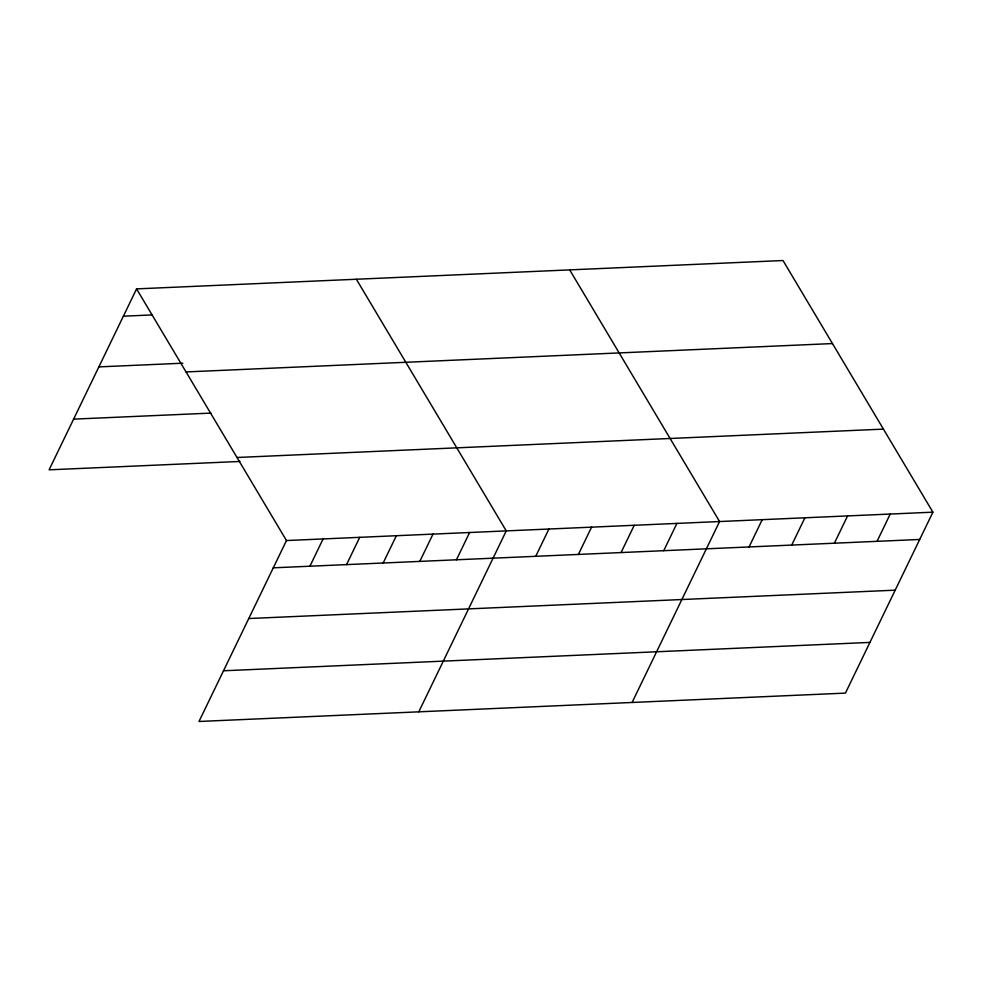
<?xml version="1.0" encoding="UTF-8"?>
<svg xmlns="http://www.w3.org/2000/svg" width="982" height="982" viewBox="0 0 982 982"><rect width="100%" height="100%" fill="white"/><g stroke="black" fill="none" stroke-linecap="round" stroke-linejoin="round"><path stroke-width="1.47" d="M136.572 288.892L286.474 540.542L199.002 721.475L845.428 693.108L932.9 512.174L782.998 260.525L136.572 288.892L49.1 469.826L239.89 461.454M309.907 566.221L323.103 538.934M346.536 564.613L359.731 537.326M383.164 563.017L396.36 535.718M419.793 561.409L433.001 534.11M456.434 559.801L469.629 532.502M418.786 711.84L506.258 530.894L356.356 279.244M535.73 556.315L548.926 529.016M578.386 554.449L591.581 527.15M621.054 552.571L634.249 525.272M663.722 550.706L676.917 523.406M632.101 702.474L719.573 521.528L569.683 269.878M749.045 546.962L762.241 519.662M791.713 545.084L804.909 517.784M834.381 543.206L847.576 515.918M877.036 541.34L890.232 514.04M123.376 316.192L152.37 314.915M98.863 366.887L182.812 363.205M186.04 371.933L832.466 343.565M73.613 419.13L210.983 413.103M237.006 457.489L883.432 429.122M286.474 540.542L932.9 512.174M273.278 567.829L919.704 539.462M248.765 618.537L895.191 590.17M223.515 670.78L869.942 642.412"/></g></svg>
